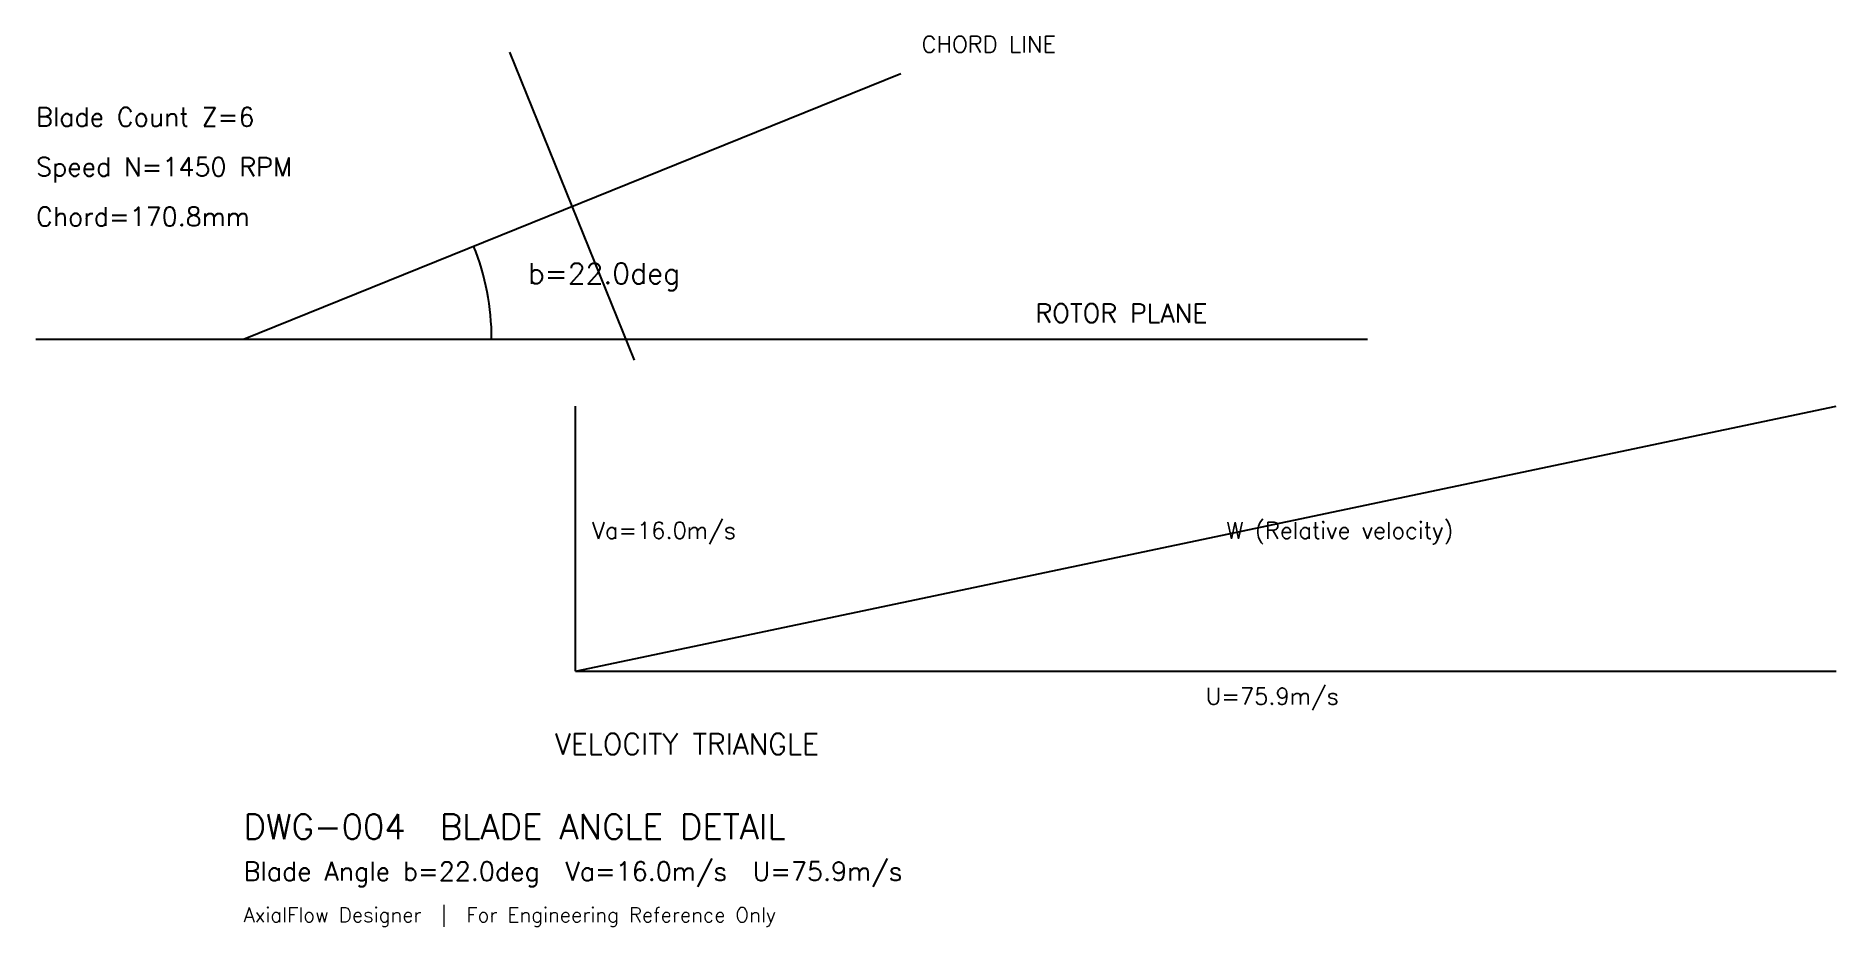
# Model space of a CAD drawing. Extents: x -50 to 384, y -142 to 73.
import ezdxf

# ---------------------------------------------------------------- set-up
doc = ezdxf.new("R2010")
doc.units = 0
for name, color, linetype in [('ANNOTATION', 3, 'Continuous'), ('BLADES', 5, 'Continuous'), ('CENTERLINE', 1, 'Continuous'), ('DIMENSIONS', 7, 'Continuous'), ('TITLE_BLOCK', 5, 'Continuous')]:
    doc.layers.add(name, color=color, linetype=linetype)
doc.styles.get("Standard").update_dxf_attribs({"font": 'simplex.shx'})

msp = doc.modelspace()

# ---------------------------------------------------------------- linework, layer by layer
at = {"layer": 'ANNOTATION'}
for q in [(80, -16.14), (383.68, -80)]:
    msp.add_line((80, -80), q, dxfattribs=at)
at = {"layer": 'BLADES'}
for p, q in [((0, 0), (158.36, 63.98)), ((80, -80), (383.68, -16.14))]:
    msp.add_line(p, q, dxfattribs=at)
at = {"layer": 'CENTERLINE'}
for p, q in [((94.17, -5.1), (64.2, 69.08)), ((-50, 0), (270.8, 0))]:
    msp.add_line(p, q, dxfattribs=at)
at = {"layer": 'DIMENSIONS'}
msp.add_arc((0, 0), 59.78, 0, 22, dxfattribs=at)

# ---------------------------------------------------------------- texts
at = {"layer": 'ANNOTATION'}
for s, height, p in [('Blade Count Z=6', 4.5, (-50, 51.24)), ('Speed N=1450 RPM', 4.5, (-50, 39.24)), ('Chord=170.8mm', 4.5, (-50, 27.24)), ('ROTOR PLANE', 4.5, (190.8, 4)), ('Va=16.0m/s', 4, (84, -48.07)), ('U=75.9m/s', 4, (231.84, -88)), ('Blade Angle b=22.0deg  Va=16.0m/s  U=75.9m/s', 4.5, (0, -130.4)), ('AxialFlow Designer  |  For Engineering Reference Only', 3.5, (0, -140.4))]:
    msp.add_text(s, height=height, dxfattribs=at).set_placement(p)
at = {"layer": 'BLADES'}
for s, p in [('CHORD LINE', (163.36, 68.98)), ('W (Relative velocity)', (236.84, -48.07))]:
    msp.add_text(s, height=4, dxfattribs=at).set_placement(p)
at = {"layer": 'DIMENSIONS'}
msp.add_text('b=22.0deg', height=5, dxfattribs=at).set_placement((68.5, 13.31))
at = {"layer": 'TITLE_BLOCK'}
for s, height, p in [('VELOCITY TRIANGLE', 5, (75, -100)), ('DWG-004  BLADE ANGLE DETAIL', 6, (0, -120.4))]:
    msp.add_text(s, height=height, dxfattribs=at).set_placement(p)

doc.saveas('drawing.dxf')
